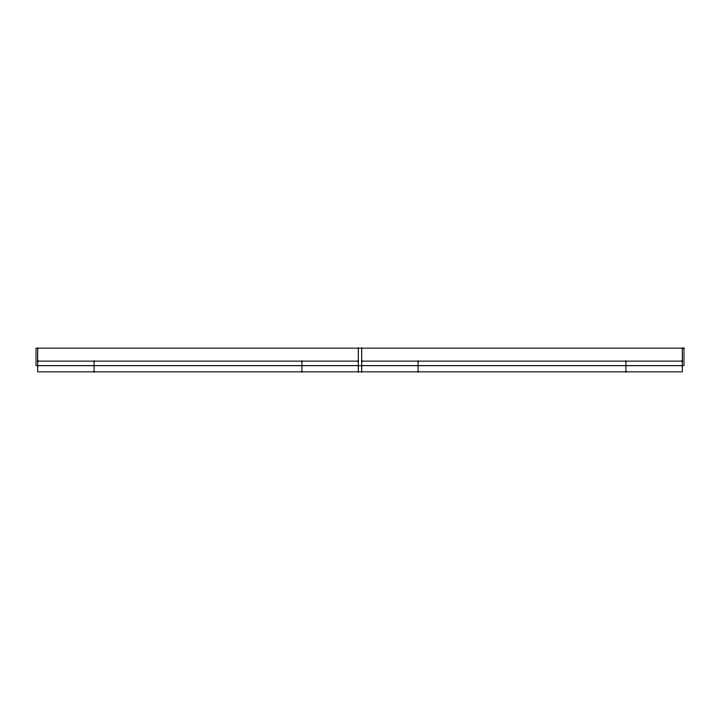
<?xml version="1.0" encoding="UTF-8"?>
<svg xmlns="http://www.w3.org/2000/svg" width="720" height="720" viewBox="0 0 720 720"><rect width="100%" height="100%" fill="white"/><g stroke="black" fill="none" stroke-linecap="round" stroke-linejoin="round"><path stroke-width="1.08" d="M37.692 361.125L358.308 361.125M361.692 361.125L682.308 361.125M682.308 348.156L682.308 371.844L37.692 371.844L37.692 348.156M625.923 361.125L625.923 371.844M418.077 361.125L418.077 371.844M361.692 348.156L361.692 371.844M358.308 348.156L358.308 371.844M301.923 361.125L301.923 371.844M94.077 361.125L94.077 371.844M684 348.156L36 348.156L36 365.634L684 365.634L684 348.156"/></g></svg>
